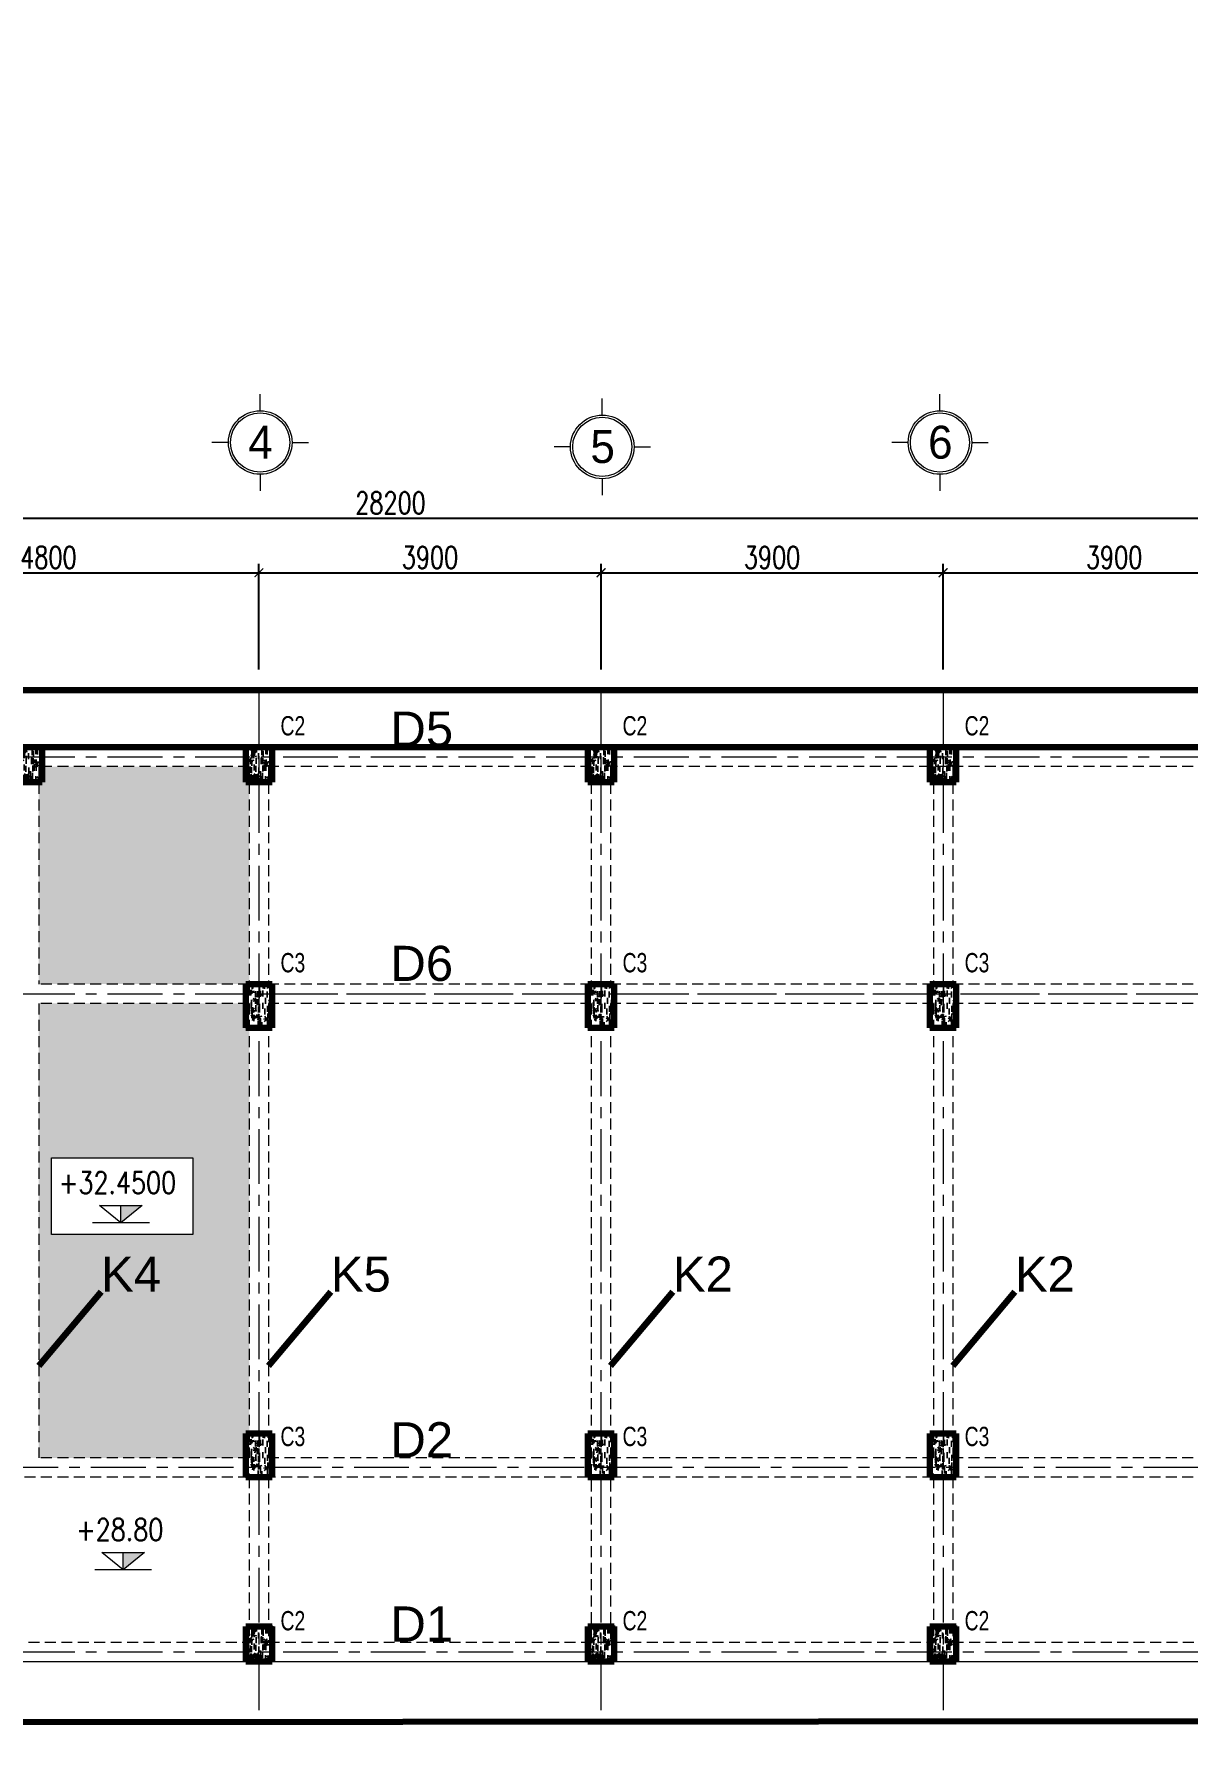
# Model space of a CAD drawing. Header units: millimetres. Extents: x 0 to 8478784, y 0 to 684185.
# Drawn here: x 3900655 to 3913802, y 583626 to 602969 of the extents above; entities that cross this region are included whole.
import ezdxf
from ezdxf.enums import TextEntityAlignment as Align

# ---------------------------------------------------------------- set-up
doc = ezdxf.new("R2010")
doc.units = ezdxf.units.MM
doc.header["$LTSCALE"] = 5000
doc.header["$MEASUREMENT"] = 0
doc.header["$PDMODE"] = 1
doc.header["$PDSIZE"] = -2
doc.linetypes.add('CENTER', pattern=[2, 1.25, -0.25, 0.25, -0.25])
doc.linetypes.add('HIDDEN', pattern=[0.375, 0.25, -0.125])
for name, color, linetype, lineweight in [('00-XM.Dim', 8, 'Continuous', 15), ('00-XMT.Axes', 22, 'CENTER', 15), ('00-XMT.Text', 4, 'Continuous', 20), ('01-XMT.Columns', 2, 'Continuous', 25), ('01-XMT.Columns-Text', 7, 'Continuous', 20), ('02-XMT.Beams', 94, 'Continuous', 25), ('02-XMT.Beams-Text', 7, 'Continuous', 20), ('KICHTHUOC', 8, 'Continuous', 15), ('net thay', 7, 'Continuous', 15)]:
    doc.layers.add(name, color=color, linetype=linetype, lineweight=lineweight)
doc.layers.add('00-XMT.Hatch', color=251, linetype='Continuous')
doc.layers.add('TEXT', color=102, linetype='Continuous')
doc.styles.add('S1', font='VHARIAL.TTF', dxfattribs={"height": 200})
doc.styles.add('T1', font='Vnsimli.shx', dxfattribs={"width": 0.8})
doc.styles.add('VnAvantH', font='VHAVAN.TTF')
doc.styles.add('vnsimli 0.7', font='vnsimli.shx', dxfattribs={"width": 0.75})
doc.dimstyles.new('XMT 1-1-100', dxfattribs={"dimscale": 100, "dimtxt": 2.5, "dimasz": 1, "dimexe": 1, "dimexo": 0, "dimgap": 0.5, "dimtad": 1, "dimdec": 0, "dimzin": 0, "dimdsep": 46, "dimtxsty": 'vnsimli 0.7', "dimblk": 'ARCHTICK', "dimcen": 1.5, "dimdle": 1, "dimclrd": 8, "dimclre": 8, "dimclrt": 116, "dimadec": 0, "dimazin": 0, "dimtfac": 1, "dimtdec": 0, "dimtofl": 0, "dimtmove": 0, "dimatfit": 3, "dimfxl": 0.18, "dimtolj": 1, "dimtzin": 0, "dimarcsym": 0})
pattern_1 = [(50, (1542640.01, 319792.155), (107.5890274, -9.4128202), [11.25, -123.75]), (355, (1542640.01, 319792.16), (-20.8127, 112.82882), [9, -99]), (100.4514, (1542648.97, 319791.37), (86.7764073, 103.4159313), [9.5610285, -105.171317]), (46.1842, (1542640, 319822.16), (160.086157, -24.827852), [16.875, -185.625]), (96.6356, (1542653.35, 319820.09), (140.199406, 146.117681), [14.341543, -157.75695]), (351.1842, (1542640, 319822.16), (140.199292, 146.11779), [13.5, -148.5]), (21, (1542655.01, 319814.655), (89.5360578, -60.3928336), [11.25, -123.75]), (326, (1542655.01, 319814.66), (36.4973, 108.772507), [9, -99]), (71.4514, (1542662.47, 319809.62), (126.0333943, 48.3795745), [9.5610285, -105.171317]), (37.5, (1542640.007, 319792.155), (1.8239783, 49.9340781), [0, -97.8, 0, -100.5, 0, -99.375]), (7.5, (1542640.007, 319792.155), (39.4604306, 59.1617568), [0, -57.3, 0, -95.55, 0, -37.875]), (327.5, (1542606.557, 319792.155), (80.0733654, -3.38323076), [0, -37.5, 0, -117, 0, -155.25]), (317.5, (1542591.56, 319792.155), (87.4779254, 15.0157473), [0, -48.75, 0, -77.7, 0, -110.25])]

# ---------------------------------------------------------------- blocks, each defined once
blk = doc.blocks.new('CAODO1')
at = {"layer": 'KICHTHUOC'}
blk.add_hatch(color=256, dxfattribs=at).paths.add_polyline_path([(0, 200), (0, 0), (243, 200)])
for p, q in [((0, 0), (0, 200)), ((324, 0), (-324, 0))]:
    blk.add_line(p, q, dxfattribs=at)
blk.add_lwpolyline([(-243, 200), (243, 200), (0, 0), (0, 0)], close=True, dxfattribs=at)
at = {"layer": 'TEXT', "style": 'T1', "width": 0.8}
blk.add_attdef('-3,00', text='', height=250, dxfattribs=at).set_placement((-39, 460), align=Align.MIDDLE_CENTER)
blk = doc.blocks.new('_ArchTick')
at = {"color": 0, "linetype": 'ByBlock', "const_width": 0.15}
blk.add_lwpolyline([(-0.5, -0.5), (0.5, 0.5)], dxfattribs=at)
blk = doc.blocks.new('*D191')
at = {"layer": '00-XM.Dim', "color": 8, "linetype": 'Continuous', "lineweight": -2, "transparency": 16777216}
for p, q in [((3898320, 596828), (3903320, 596828)), ((3898420, 595726), (3898420, 596928)), ((3903220, 595726), (3903220, 596928))]:
    blk.add_line(p, q, dxfattribs=at)
at = {"layer": 'Defpoints', "color": 0, "linetype": 'Continuous', "lineweight": 100, "transparency": 16777216}
for p in [(3903220, 596828), (3898420, 595726), (3903220, 595726)]:
    blk.add_point(p, dxfattribs=at)
at = {"layer": '00-XM.Dim', "color": 8, "linetype": 'Continuous', "lineweight": -2, "transparency": 16777216, "xscale": 100, "yscale": 100, "zscale": 100, "rotation": 180}
blk.add_blockref('_ArchTick', (3898420, 596828), dxfattribs=at)
at = {"layer": '00-XM.Dim', "color": 8, "linetype": 'Continuous', "lineweight": -2, "transparency": 16777216, "xscale": 100, "yscale": 100, "zscale": 100}
blk.add_blockref('_ArchTick', (3903220, 596828), dxfattribs=at)
at = {"layer": '00-XM.Dim', "color": 116, "linetype": 'Continuous', "lineweight": 15, "transparency": 16777216, "insert": (3900820, 597003), "char_height": 250, "attachment_point": 5, "style": 'vnsimli 0.7'}
blk.add_mtext('\\A1;4800', dxfattribs=at)
blk = doc.blocks.new('*D192')
at = {"layer": '00-XM.Dim', "color": 8, "linetype": 'Continuous', "lineweight": -2, "transparency": 16777216}
for p, q in [((3903120, 596828), (3907220, 596828)), ((3903220, 595726), (3903220, 596928)), ((3907120, 595726), (3907120, 596928))]:
    blk.add_line(p, q, dxfattribs=at)
at = {"layer": 'Defpoints', "color": 0, "linetype": 'Continuous', "lineweight": 100, "transparency": 16777216}
for p in [(3907120, 596828), (3903220, 595726), (3907120, 595726)]:
    blk.add_point(p, dxfattribs=at)
at = {"layer": '00-XM.Dim', "color": 8, "linetype": 'Continuous', "lineweight": -2, "transparency": 16777216, "xscale": 100, "yscale": 100, "zscale": 100, "rotation": 180}
blk.add_blockref('_ArchTick', (3903220, 596828), dxfattribs=at)
at = {"layer": '00-XM.Dim', "color": 8, "linetype": 'Continuous', "lineweight": -2, "transparency": 16777216, "xscale": 100, "yscale": 100, "zscale": 100}
blk.add_blockref('_ArchTick', (3907120, 596828), dxfattribs=at)
at = {"layer": '00-XM.Dim', "color": 116, "linetype": 'Continuous', "lineweight": 15, "transparency": 16777216, "insert": (3905170, 597003), "char_height": 250, "attachment_point": 5, "style": 'vnsimli 0.7'}
blk.add_mtext('\\A1;3900', dxfattribs=at)
blk = doc.blocks.new('*D193')
at = {"layer": '00-XM.Dim', "color": 8, "linetype": 'Continuous', "lineweight": -2, "transparency": 16777216}
for p, q in [((3907020, 596828), (3911120, 596828)), ((3907120, 595726), (3907120, 596928)), ((3911020, 595726), (3911020, 596928))]:
    blk.add_line(p, q, dxfattribs=at)
at = {"layer": 'Defpoints', "color": 0, "linetype": 'Continuous', "lineweight": 100, "transparency": 16777216}
for p in [(3911020, 596828), (3907120, 595726), (3911020, 595726)]:
    blk.add_point(p, dxfattribs=at)
at = {"layer": '00-XM.Dim', "color": 8, "linetype": 'Continuous', "lineweight": -2, "transparency": 16777216, "xscale": 100, "yscale": 100, "zscale": 100, "rotation": 180}
blk.add_blockref('_ArchTick', (3907120, 596828), dxfattribs=at)
at = {"layer": '00-XM.Dim', "color": 8, "linetype": 'Continuous', "lineweight": -2, "transparency": 16777216, "xscale": 100, "yscale": 100, "zscale": 100}
blk.add_blockref('_ArchTick', (3911020, 596828), dxfattribs=at)
at = {"layer": '00-XM.Dim', "color": 116, "linetype": 'Continuous', "lineweight": 15, "transparency": 16777216, "insert": (3909070, 597003), "char_height": 250, "attachment_point": 5, "style": 'vnsimli 0.7'}
blk.add_mtext('\\A1;3900', dxfattribs=at)
blk = doc.blocks.new('*D194')
at = {"layer": '00-XM.Dim', "color": 8, "linetype": 'Continuous', "lineweight": -2, "transparency": 16777216}
for p, q in [((3910920, 596828), (3915020, 596828)), ((3911020, 595726), (3911020, 596928)), ((3914920, 595726), (3914920, 596928))]:
    blk.add_line(p, q, dxfattribs=at)
at = {"layer": 'Defpoints', "color": 0, "linetype": 'Continuous', "lineweight": 100, "transparency": 16777216}
for p in [(3914920, 596828), (3911020, 595726), (3914920, 595726)]:
    blk.add_point(p, dxfattribs=at)
at = {"layer": '00-XM.Dim', "color": 8, "linetype": 'Continuous', "lineweight": -2, "transparency": 16777216, "xscale": 100, "yscale": 100, "zscale": 100, "rotation": 180}
blk.add_blockref('_ArchTick', (3911020, 596828), dxfattribs=at)
at = {"layer": '00-XM.Dim', "color": 8, "linetype": 'Continuous', "lineweight": -2, "transparency": 16777216, "xscale": 100, "yscale": 100, "zscale": 100}
blk.add_blockref('_ArchTick', (3914920, 596828), dxfattribs=at)
at = {"layer": '00-XM.Dim', "color": 116, "linetype": 'Continuous', "lineweight": 15, "transparency": 16777216, "insert": (3912970, 597003), "char_height": 250, "attachment_point": 5, "style": 'vnsimli 0.7'}
blk.add_mtext('\\A1;3900', dxfattribs=at)
blk = doc.blocks.new('00-XMT-Axis symbol')
at = {"layer": '00-XMT.Axes', "linetype": 'Continuous'}
for p, q in [((0, 2.9), (0, 4.4)), ((-2.9, 0), (-4.4, 0)), ((2.9, 0), (4.4, 0)), ((0, -2.9), (0, -4.4))]:
    blk.add_line(p, q, dxfattribs=at)
blk.add_circle((0, 0), 2.9, dxfattribs=at)
at = {"layer": '00-XMT.Axes', "color": 7, "linetype": 'Continuous'}
blk.add_circle((0, 0), 2.7, dxfattribs=at)
at = {"layer": '00-XMT.Text', "color": 7, "style": 'VnAvantH'}
blk.add_attdef('00', text='', height=3, dxfattribs=at).set_placement((0.03, -1.47), align=Align.CENTER)
blk = doc.blocks.new('*D203')
at = {"layer": '02-XMT.Beams', "color": 8, "lineweight": -2, "transparency": 16777216}
for p, q in [((3890620, 594840), (3890620, 597549)), ((3918820, 594840), (3918820, 597549)), ((3890520, 597449), (3918920, 597449))]:
    blk.add_line(p, q, dxfattribs=at)
at = {"layer": 'Defpoints', "color": 0, "lineweight": 100, "transparency": 16777216}
for p in [(3918820, 597449), (3890620, 594840), (3918820, 594840)]:
    blk.add_point(p, dxfattribs=at)
at = {"layer": '02-XMT.Beams', "color": 8, "lineweight": -2, "transparency": 16777216, "xscale": 100, "yscale": 100, "zscale": 100, "rotation": 180}
blk.add_blockref('_ArchTick', (3890620, 597449), dxfattribs=at)
at = {"layer": '02-XMT.Beams', "color": 8, "lineweight": -2, "transparency": 16777216, "xscale": 100, "yscale": 100, "zscale": 100}
blk.add_blockref('_ArchTick', (3918820, 597449), dxfattribs=at)
at = {"layer": '02-XMT.Beams', "color": 116, "lineweight": 100, "transparency": 16777216, "insert": (3904720, 597624), "char_height": 250, "attachment_point": 5, "style": 'vnsimli 0.7'}
blk.add_mtext('\\A1;28200', dxfattribs=at)
blk = doc.blocks.new('*D204')
at = {"layer": '02-XMT.Beams', "color": 8, "lineweight": -2, "transparency": 16777216}
for p, q in [((3890620, 584420), (3890620, 581744)), ((3918820, 584420), (3918820, 581744)), ((3890520, 581844), (3918920, 581844))]:
    blk.add_line(p, q, dxfattribs=at)
at = {"layer": 'Defpoints', "color": 0, "lineweight": 100, "transparency": 16777216}
for p in [(3890620, 584420), (3918820, 584420), (3918820, 581844)]:
    blk.add_point(p, dxfattribs=at)
at = {"layer": '02-XMT.Beams', "color": 8, "lineweight": -2, "transparency": 16777216, "xscale": 100, "yscale": 100, "zscale": 100, "rotation": 180}
blk.add_blockref('_ArchTick', (3890620, 581844), dxfattribs=at)
at = {"layer": '02-XMT.Beams', "color": 8, "lineweight": -2, "transparency": 16777216, "xscale": 100, "yscale": 100, "zscale": 100}
blk.add_blockref('_ArchTick', (3918820, 581844), dxfattribs=at)
at = {"layer": '02-XMT.Beams', "color": 116, "lineweight": 100, "transparency": 16777216, "insert": (3904720, 582019), "char_height": 250, "attachment_point": 5, "style": 'vnsimli 0.7'}
blk.add_mtext('\\A1;28200', dxfattribs=at)

msp = doc.modelspace()

# ---------------------------------------------------------------- hatches: boundary and pattern name
at = {"layer": '00-XMT.Hatch', "linetype": 'Continuous', "lineweight": 15, "ltscale": 30}
h = msp.add_hatch(dxfattribs=at)
h.set_pattern_fill('AR-CONC', color=256, scale=15, style=0)
h.set_pattern_definition(pattern_1)
h.paths.add_polyline_path([(3903109.5, 594619.5), (3900709.5, 594619.5), (3900709.5, 592139.5), (3903109.5, 592139.5)])
h = msp.add_hatch(dxfattribs=at)
h.set_pattern_fill('AR-CONC', color=256, scale=15, style=0)
h.set_pattern_definition(pattern_1)
h.paths.add_polyline_path([(3900709.5, 591919.5), (3900709.5, 586739.5), (3903109.5, 586739.5), (3903109.5, 587019.5), (3903109.5, 591919.5)])
h.paths.add_polyline_path([(3902466, 590159.2), (3900853, 590159.2), (3900853, 589284.7), (3902466, 589284.7)], flags=0)
at = {"layer": '01-XMT.Columns', "lineweight": 100}
h = msp.add_hatch(dxfattribs=at)
h.set_pattern_fill('AR-CONC', color=256, scale=25, style=0)
h.set_pattern_definition([(50, (12692.5, -30764.5), (179.3150457, -15.688034), [18.75, -206.25]), (355, (12692.5, -30764.5), (-34.687833, 188.048033), [15, -165]), (100.4514, (12707.45, -30765.8), (144.6273454, 172.3598855), [15.9350475, -175.285528]), (46.1842, (12692.5, -30714.5), (266.810262, -41.379754), [28.125, -309.375]), (96.6356, (12714.74, -30717.94), (233.665676, 243.529468), [23.902572, -262.92825]), (351.1842, (12692.5, -30714.5), (233.665486, 243.52965), [22.5, -247.5]), (21, (12717.5, -30727), (149.226763, -100.6547227), [18.75, -206.25]), (326, (12717.5, -30727), (60.828833, 181.287511), [15, -165]), (71.4514, (12729.94, -30735.38), (210.055657, 80.632624), [15.9350475, -175.285528]), (37.5, (12692.507, -30764.496), (3.0399638, 83.2234635), [0, -163, 0, -167.5, 0, -165.625]), (7.5, (12692.51, -30764.5), (65.7673844, 98.602928), [0, -95.5, 0, -159.25, 0, -63.125]), (327.5, (12636.757, -30764.496), (133.455609, -5.6387179), [0, -62.5, 0, -195, 0, -258.75]), (317.5, (12611.76, -30764.5), (145.7965423, 25.0262456), [0, -81.25, 0, -129.5, 0, -183.75])])
h.paths.add_polyline_path([(3900749.5, 594839.5), (3900449.5, 594839.5), (3900449.5, 594439.5), (3900749.5, 594439.5)])
h = msp.add_hatch(dxfattribs=at)
h.set_pattern_fill('AR-CONC', color=256, scale=25, style=0)
h.set_pattern_definition([(50, (15312.5, -30764.5), (179.3150457, -15.688034), [18.75, -206.25]), (355, (15312.5, -30764.5), (-34.687833, 188.048033), [15, -165]), (100.4514, (15327.45, -30765.8), (144.6273454, 172.3598855), [15.9350475, -175.285528]), (46.1842, (15312.5, -30714.5), (266.810262, -41.379754), [28.125, -309.375]), (96.6356, (15334.74, -30717.94), (233.665676, 243.529468), [23.902572, -262.92825]), (351.1842, (15312.5, -30714.5), (233.665486, 243.52965), [22.5, -247.5]), (21, (15337.5, -30727), (149.226763, -100.6547227), [18.75, -206.25]), (326, (15337.5, -30727), (60.828833, 181.287511), [15, -165]), (71.4514, (15349.94, -30735.38), (210.055657, 80.632624), [15.9350475, -175.285528]), (37.5, (15312.507, -30764.496), (3.0399638, 83.2234635), [0, -163, 0, -167.5, 0, -165.625]), (7.5, (15312.51, -30764.5), (65.7673844, 98.602928), [0, -95.5, 0, -159.25, 0, -63.125]), (327.5, (15256.757, -30764.496), (133.455609, -5.6387179), [0, -62.5, 0, -195, 0, -258.75]), (317.5, (15231.76, -30764.5), (145.7965423, 25.0262456), [0, -81.25, 0, -129.5, 0, -183.75])])
h.paths.add_polyline_path([(3903369.5, 594839.5), (3903069.5, 594839.5), (3903069.5, 594439.5), (3903369.5, 594439.5)])
h = msp.add_hatch(dxfattribs=at)
h.set_pattern_fill('AR-CONC', color=256, scale=25, style=0)
h.set_pattern_definition([(50, (19212.5, -30764.5), (179.3150457, -15.688034), [18.75, -206.25]), (355, (19212.5, -30764.5), (-34.687833, 188.048033), [15, -165]), (100.4514, (19227.45, -30765.8), (144.6273454, 172.3598855), [15.9350475, -175.285528]), (46.1842, (19212.5, -30714.5), (266.810262, -41.379754), [28.125, -309.375]), (96.6356, (19234.74, -30717.94), (233.665676, 243.529468), [23.902572, -262.92825]), (351.1842, (19212.5, -30714.5), (233.665486, 243.52965), [22.5, -247.5]), (21, (19237.5, -30727), (149.226763, -100.6547227), [18.75, -206.25]), (326, (19237.5, -30727), (60.828833, 181.287511), [15, -165]), (71.4514, (19249.94, -30735.38), (210.055657, 80.632624), [15.9350475, -175.285528]), (37.5, (19212.507, -30764.496), (3.0399638, 83.2234635), [0, -163, 0, -167.5, 0, -165.625]), (7.5, (19212.51, -30764.5), (65.7673844, 98.602928), [0, -95.5, 0, -159.25, 0, -63.125]), (327.5, (19156.757, -30764.496), (133.455609, -5.6387179), [0, -62.5, 0, -195, 0, -258.75]), (317.5, (19131.76, -30764.5), (145.7965423, 25.0262456), [0, -81.25, 0, -129.5, 0, -183.75])])
h.paths.add_polyline_path([(3907269.5, 594839.5), (3906969.5, 594839.5), (3906969.5, 594439.5), (3907269.5, 594439.5)])
h = msp.add_hatch(dxfattribs=at)
h.set_pattern_fill('AR-CONC', color=256, scale=25, style=0)
h.set_pattern_definition([(50, (23112.5, -30764.5), (179.3150457, -15.688034), [18.75, -206.25]), (355, (23112.5, -30764.5), (-34.687833, 188.048033), [15, -165]), (100.4514, (23127.45, -30765.8), (144.6273454, 172.3598855), [15.9350475, -175.285528]), (46.1842, (23112.5, -30714.5), (266.810262, -41.379754), [28.125, -309.375]), (96.6356, (23134.74, -30717.94), (233.665676, 243.529468), [23.902572, -262.92825]), (351.1842, (23112.5, -30714.5), (233.665486, 243.52965), [22.5, -247.5]), (21, (23137.5, -30727), (149.226763, -100.6547227), [18.75, -206.25]), (326, (23137.5, -30727), (60.828833, 181.287511), [15, -165]), (71.4514, (23149.94, -30735.38), (210.055657, 80.632624), [15.9350475, -175.285528]), (37.5, (23112.507, -30764.496), (3.0399638, 83.2234635), [0, -163, 0, -167.5, 0, -165.625]), (7.5, (23112.51, -30764.5), (65.7673844, 98.602928), [0, -95.5, 0, -159.25, 0, -63.125]), (327.5, (23056.757, -30764.496), (133.455609, -5.6387179), [0, -62.5, 0, -195, 0, -258.75]), (317.5, (23031.76, -30764.5), (145.7965423, 25.0262456), [0, -81.25, 0, -129.5, 0, -183.75])])
h.paths.add_polyline_path([(3911169.5, 594839.5), (3910869.5, 594839.5), (3910869.5, 594439.5), (3911169.5, 594439.5)])
h = msp.add_hatch(dxfattribs=at)
h.set_pattern_fill('AR-CONC', color=256, scale=25, style=0)
h.set_pattern_definition([(50, (15012.5, -33464.5), (179.3150457, -15.688034), [18.75, -206.25]), (355, (15012.5, -33464.5), (-34.687833, 188.048033), [15, -165]), (100.4514, (15027.45, -33465.8), (144.6273454, 172.3598855), [15.9350475, -175.285528]), (46.1842, (15012.5, -33414.5), (266.810262, -41.379754), [28.125, -309.375]), (96.6356, (15034.74, -33417.94), (233.665676, 243.529468), [23.902572, -262.92825]), (351.1842, (15012.5, -33414.5), (233.665486, 243.52965), [22.5, -247.5]), (21, (15037.5, -33427), (149.226763, -100.6547227), [18.75, -206.25]), (326, (15037.5, -33427), (60.828833, 181.287511), [15, -165]), (71.4514, (15049.94, -33435.38), (210.055657, 80.632624), [15.9350475, -175.285528]), (37.5, (15012.507, -33464.496), (3.0399638, 83.2234635), [0, -163, 0, -167.5, 0, -165.625]), (7.5, (15012.51, -33464.5), (65.7673844, 98.602928), [0, -95.5, 0, -159.25, 0, -63.125]), (327.5, (14956.757, -33464.496), (133.455609, -5.6387179), [0, -62.5, 0, -195, 0, -258.75]), (317.5, (14931.76, -33464.5), (145.7965423, 25.0262456), [0, -81.25, 0, -129.5, 0, -183.75])])
h.paths.add_polyline_path([(3903069.5, 591639.5), (3903369.5, 591639.5), (3903369.5, 592139.5), (3903069.5, 592139.5)])
h = msp.add_hatch(dxfattribs=at)
h.set_pattern_fill('AR-CONC', color=256, scale=25, style=0)
h.set_pattern_definition([(50, (18912.5, -33464.5), (179.3150457, -15.688034), [18.75, -206.25]), (355, (18912.5, -33464.5), (-34.687833, 188.048033), [15, -165]), (100.4514, (18927.45, -33465.8), (144.6273454, 172.3598855), [15.9350475, -175.285528]), (46.1842, (18912.5, -33414.5), (266.810262, -41.379754), [28.125, -309.375]), (96.6356, (18934.74, -33417.94), (233.665676, 243.529468), [23.902572, -262.92825]), (351.1842, (18912.5, -33414.5), (233.665486, 243.52965), [22.5, -247.5]), (21, (18937.5, -33427), (149.226763, -100.6547227), [18.75, -206.25]), (326, (18937.5, -33427), (60.828833, 181.287511), [15, -165]), (71.4514, (18949.94, -33435.38), (210.055657, 80.632624), [15.9350475, -175.285528]), (37.5, (18912.507, -33464.496), (3.0399638, 83.2234635), [0, -163, 0, -167.5, 0, -165.625]), (7.5, (18912.51, -33464.5), (65.7673844, 98.602928), [0, -95.5, 0, -159.25, 0, -63.125]), (327.5, (18856.757, -33464.496), (133.455609, -5.6387179), [0, -62.5, 0, -195, 0, -258.75]), (317.5, (18831.76, -33464.5), (145.7965423, 25.0262456), [0, -81.25, 0, -129.5, 0, -183.75])])
h.paths.add_polyline_path([(3906969.5, 591639.5), (3907269.5, 591639.5), (3907269.5, 592139.5), (3906969.5, 592139.5)])
h = msp.add_hatch(dxfattribs=at)
h.set_pattern_fill('AR-CONC', color=256, scale=25, style=0)
h.set_pattern_definition([(50, (22812.5, -33464.5), (179.3150457, -15.688034), [18.75, -206.25]), (355, (22812.5, -33464.5), (-34.687833, 188.048033), [15, -165]), (100.4514, (22827.45, -33465.8), (144.6273454, 172.3598855), [15.9350475, -175.285528]), (46.1842, (22812.5, -33414.5), (266.810262, -41.379754), [28.125, -309.375]), (96.6356, (22834.74, -33417.94), (233.665676, 243.529468), [23.902572, -262.92825]), (351.1842, (22812.5, -33414.5), (233.665486, 243.52965), [22.5, -247.5]), (21, (22837.5, -33427), (149.226763, -100.6547227), [18.75, -206.25]), (326, (22837.5, -33427), (60.828833, 181.287511), [15, -165]), (71.4514, (22849.94, -33435.38), (210.055657, 80.632624), [15.9350475, -175.285528]), (37.5, (22812.507, -33464.496), (3.0399638, 83.2234635), [0, -163, 0, -167.5, 0, -165.625]), (7.5, (22812.51, -33464.5), (65.7673844, 98.602928), [0, -95.5, 0, -159.25, 0, -63.125]), (327.5, (22756.757, -33464.496), (133.455609, -5.6387179), [0, -62.5, 0, -195, 0, -258.75]), (317.5, (22731.76, -33464.5), (145.7965423, 25.0262456), [0, -81.25, 0, -129.5, 0, -183.75])])
h.paths.add_polyline_path([(3910869.5, 591639.5), (3911169.5, 591639.5), (3911169.5, 592139.5), (3910869.5, 592139.5)])
h = msp.add_hatch(dxfattribs=at)
h.set_pattern_fill('AR-CONC', color=256, scale=25, style=0)
h.set_pattern_definition([(50, (15012.5, -38584.5), (179.3150457, -15.688034), [18.75, -206.25]), (355, (15012.5, -38584.5), (-34.687833, 188.048033), [15, -165]), (100.4514, (15027.45, -38585.8), (144.6273454, 172.3598855), [15.9350475, -175.285528]), (46.1842, (15012.5, -38534.5), (266.810262, -41.379754), [28.125, -309.375]), (96.6356, (15034.74, -38537.94), (233.665676, 243.529468), [23.902572, -262.92825]), (351.1842, (15012.5, -38534.5), (233.665486, 243.52965), [22.5, -247.5]), (21, (15037.5, -38547), (149.226763, -100.6547227), [18.75, -206.25]), (326, (15037.5, -38547), (60.828833, 181.287511), [15, -165]), (71.4514, (15049.94, -38555.38), (210.055657, 80.632624), [15.9350475, -175.285528]), (37.5, (15012.507, -38584.496), (3.0399638, 83.2234635), [0, -163, 0, -167.5, 0, -165.625]), (7.5, (15012.51, -38584.5), (65.7673844, 98.602928), [0, -95.5, 0, -159.25, 0, -63.125]), (327.5, (14956.757, -38584.496), (133.455609, -5.6387179), [0, -62.5, 0, -195, 0, -258.75]), (317.5, (14931.76, -38584.5), (145.7965423, 25.0262456), [0, -81.25, 0, -129.5, 0, -183.75])])
h.paths.add_polyline_path([(3903069.5, 586519.5), (3903369.5, 586519.5), (3903369.5, 587019.5), (3903069.5, 587019.5)])
h = msp.add_hatch(dxfattribs=at)
h.set_pattern_fill('AR-CONC', color=256, scale=25, style=0)
h.set_pattern_definition([(50, (18912.5, -38584.5), (179.3150457, -15.688034), [18.75, -206.25]), (355, (18912.5, -38584.5), (-34.687833, 188.048033), [15, -165]), (100.4514, (18927.45, -38585.8), (144.6273454, 172.3598855), [15.9350475, -175.285528]), (46.1842, (18912.5, -38534.5), (266.810262, -41.379754), [28.125, -309.375]), (96.6356, (18934.74, -38537.94), (233.665676, 243.529468), [23.902572, -262.92825]), (351.1842, (18912.5, -38534.5), (233.665486, 243.52965), [22.5, -247.5]), (21, (18937.5, -38547), (149.226763, -100.6547227), [18.75, -206.25]), (326, (18937.5, -38547), (60.828833, 181.287511), [15, -165]), (71.4514, (18949.94, -38555.38), (210.055657, 80.632624), [15.9350475, -175.285528]), (37.5, (18912.507, -38584.496), (3.0399638, 83.2234635), [0, -163, 0, -167.5, 0, -165.625]), (7.5, (18912.51, -38584.5), (65.7673844, 98.602928), [0, -95.5, 0, -159.25, 0, -63.125]), (327.5, (18856.757, -38584.496), (133.455609, -5.6387179), [0, -62.5, 0, -195, 0, -258.75]), (317.5, (18831.76, -38584.5), (145.7965423, 25.0262456), [0, -81.25, 0, -129.5, 0, -183.75])])
h.paths.add_polyline_path([(3906969.5, 586519.5), (3907269.5, 586519.5), (3907269.5, 587019.5), (3906969.5, 587019.5)])
h = msp.add_hatch(dxfattribs=at)
h.set_pattern_fill('AR-CONC', color=256, scale=25, style=0)
h.set_pattern_definition([(50, (22812.5, -38584.5), (179.3150457, -15.688034), [18.75, -206.25]), (355, (22812.5, -38584.5), (-34.687833, 188.048033), [15, -165]), (100.4514, (22827.45, -38585.8), (144.6273454, 172.3598855), [15.9350475, -175.285528]), (46.1842, (22812.5, -38534.5), (266.810262, -41.379754), [28.125, -309.375]), (96.6356, (22834.74, -38537.94), (233.665676, 243.529468), [23.902572, -262.92825]), (351.1842, (22812.5, -38534.5), (233.665486, 243.52965), [22.5, -247.5]), (21, (22837.5, -38547), (149.226763, -100.6547227), [18.75, -206.25]), (326, (22837.5, -38547), (60.828833, 181.287511), [15, -165]), (71.4514, (22849.94, -38555.38), (210.055657, 80.632624), [15.9350475, -175.285528]), (37.5, (22812.507, -38584.496), (3.0399638, 83.2234635), [0, -163, 0, -167.5, 0, -165.625]), (7.5, (22812.51, -38584.5), (65.7673844, 98.602928), [0, -95.5, 0, -159.25, 0, -63.125]), (327.5, (22756.757, -38584.496), (133.455609, -5.6387179), [0, -62.5, 0, -195, 0, -258.75]), (317.5, (22731.76, -38584.5), (145.7965423, 25.0262456), [0, -81.25, 0, -129.5, 0, -183.75])])
h.paths.add_polyline_path([(3910869.5, 586519.5), (3911169.5, 586519.5), (3911169.5, 587019.5), (3910869.5, 587019.5)])
h = msp.add_hatch(dxfattribs=at)
h.set_pattern_fill('AR-CONC', color=256, scale=25, style=0)
h.set_pattern_definition([(50, (15312.5, -40784.5), (179.3150457, -15.688034), [18.75, -206.25]), (355, (15312.5, -40784.5), (-34.687833, 188.048033), [15, -165]), (100.4514, (15327.45, -40785.8), (144.6273454, 172.3598855), [15.9350475, -175.285528]), (46.1842, (15312.5, -40734.5), (266.810262, -41.379754), [28.125, -309.375]), (96.6356, (15334.74, -40737.94), (233.665676, 243.529468), [23.902572, -262.92825]), (351.1842, (15312.5, -40734.5), (233.665486, 243.52965), [22.5, -247.5]), (21, (15337.5, -40747), (149.226763, -100.6547227), [18.75, -206.25]), (326, (15337.5, -40747), (60.828833, 181.287511), [15, -165]), (71.4514, (15349.94, -40755.38), (210.055657, 80.632624), [15.9350475, -175.285528]), (37.5, (15312.507, -40784.496), (3.0399638, 83.2234635), [0, -163, 0, -167.5, 0, -165.625]), (7.5, (15312.51, -40784.5), (65.7673844, 98.602928), [0, -95.5, 0, -159.25, 0, -63.125]), (327.5, (15256.757, -40784.496), (133.455609, -5.6387179), [0, -62.5, 0, -195, 0, -258.75]), (317.5, (15231.76, -40784.5), (145.7965423, 25.0262456), [0, -81.25, 0, -129.5, 0, -183.75])])
h.paths.add_polyline_path([(3903369.5, 584819.5), (3903069.5, 584819.5), (3903069.5, 584419.5), (3903369.5, 584419.5)])
h = msp.add_hatch(dxfattribs=at)
h.set_pattern_fill('AR-CONC', color=256, scale=25, style=0)
h.set_pattern_definition([(50, (19212.5, -40784.5), (179.3150457, -15.688034), [18.75, -206.25]), (355, (19212.5, -40784.5), (-34.687833, 188.048033), [15, -165]), (100.4514, (19227.45, -40785.8), (144.6273454, 172.3598855), [15.9350475, -175.285528]), (46.1842, (19212.5, -40734.5), (266.810262, -41.379754), [28.125, -309.375]), (96.6356, (19234.74, -40737.94), (233.665676, 243.529468), [23.902572, -262.92825]), (351.1842, (19212.5, -40734.5), (233.665486, 243.52965), [22.5, -247.5]), (21, (19237.5, -40747), (149.226763, -100.6547227), [18.75, -206.25]), (326, (19237.5, -40747), (60.828833, 181.287511), [15, -165]), (71.4514, (19249.94, -40755.38), (210.055657, 80.632624), [15.9350475, -175.285528]), (37.5, (19212.507, -40784.496), (3.0399638, 83.2234635), [0, -163, 0, -167.5, 0, -165.625]), (7.5, (19212.51, -40784.5), (65.7673844, 98.602928), [0, -95.5, 0, -159.25, 0, -63.125]), (327.5, (19156.757, -40784.496), (133.455609, -5.6387179), [0, -62.5, 0, -195, 0, -258.75]), (317.5, (19131.76, -40784.5), (145.7965423, 25.0262456), [0, -81.25, 0, -129.5, 0, -183.75])])
h.paths.add_polyline_path([(3907269.5, 584819.5), (3906969.5, 584819.5), (3906969.5, 584419.5), (3907269.5, 584419.5)])
h = msp.add_hatch(dxfattribs=at)
h.set_pattern_fill('AR-CONC', color=256, scale=25, style=0)
h.set_pattern_definition([(50, (23112.5, -40784.5), (179.3150457, -15.688034), [18.75, -206.25]), (355, (23112.5, -40784.5), (-34.687833, 188.048033), [15, -165]), (100.4514, (23127.45, -40785.8), (144.6273454, 172.3598855), [15.9350475, -175.285528]), (46.1842, (23112.5, -40734.5), (266.810262, -41.379754), [28.125, -309.375]), (96.6356, (23134.74, -40737.94), (233.665676, 243.529468), [23.902572, -262.92825]), (351.1842, (23112.5, -40734.5), (233.665486, 243.52965), [22.5, -247.5]), (21, (23137.5, -40747), (149.226763, -100.6547227), [18.75, -206.25]), (326, (23137.5, -40747), (60.828833, 181.287511), [15, -165]), (71.4514, (23149.94, -40755.38), (210.055657, 80.632624), [15.9350475, -175.285528]), (37.5, (23112.507, -40784.496), (3.0399638, 83.2234635), [0, -163, 0, -167.5, 0, -165.625]), (7.5, (23112.51, -40784.5), (65.7673844, 98.602928), [0, -95.5, 0, -159.25, 0, -63.125]), (327.5, (23056.757, -40784.496), (133.455609, -5.6387179), [0, -62.5, 0, -195, 0, -258.75]), (317.5, (23031.76, -40784.5), (145.7965423, 25.0262456), [0, -81.25, 0, -129.5, 0, -183.75])])
h.paths.add_polyline_path([(3911169.5, 584819.5), (3910869.5, 584819.5), (3910869.5, 584419.5), (3911169.5, 584419.5)])

# ---------------------------------------------------------------- linework, layer by layer
at = {"layer": '00-XMT.Axes', "color": 8, "linetype": 'CENTER', "lineweight": 15, "ltscale": 0.1}
for p, q in [((3903219.5, 595488.1), (3903219.5, 583744.4)), ((3907119.5, 595488.1), (3907119.5, 583744.4)), ((3911019.5, 595488.1), (3911019.5, 583744.4)), ((3890494.5, 594729.5), (3918944.5, 594729.5)), ((3890494.5, 594729.5), (3918944.5, 594729.5)), ((3890494.5, 594729.5), (3918929.5, 594729.5)), ((3890494.5, 592029.5), (3918929.5, 592029.5)), ((3903219.5, 592029.5), (3918944.5, 592029.5)), ((3918929.5, 586629.5), (3890494.5, 586629.5)), ((3890494.5, 584529.5), (3918929.5, 584529.5)), ((3890494.5, 584529.5), (3918929.5, 584529.5))]:
    msp.add_line(p, q, dxfattribs=at)
at = {"layer": '01-XMT.Columns', "lineweight": 100}
for p, q in [((3900449.5, 594839.5), (3900749.5, 594839.5)), ((3900749.5, 594839.5), (3900749.5, 594439.5)), ((3903069.5, 594839.5), (3903369.5, 594839.5)), ((3903069.5, 594439.5), (3903069.5, 594839.5)), ((3903369.5, 594839.5), (3903369.5, 594439.5)), ((3906969.5, 594839.5), (3907269.5, 594839.5)), ((3906969.5, 594439.5), (3906969.5, 594839.5)), ((3907269.5, 594839.5), (3907269.5, 594439.5)), ((3910869.5, 594839.5), (3911169.5, 594839.5)), ((3910869.5, 594439.5), (3910869.5, 594839.5)), ((3911169.5, 594839.5), (3911169.5, 594439.5)), ((3900749.5, 594439.5), (3900449.5, 594439.5)), ((3903369.5, 594439.5), (3903069.5, 594439.5)), ((3907269.5, 594439.5), (3906969.5, 594439.5)), ((3911169.5, 594439.5), (3910869.5, 594439.5)), ((3903069.5, 592139.5), (3903369.5, 592139.5)), ((3903069.5, 591639.5), (3903069.5, 592139.5)), ((3903369.5, 592139.5), (3903369.5, 591639.5)), ((3906969.5, 592139.5), (3907269.5, 592139.5)), ((3906969.5, 591639.5), (3906969.5, 592139.5)), ((3907269.5, 592139.5), (3907269.5, 591639.5)), ((3910869.5, 592139.5), (3911169.5, 592139.5)), ((3910869.5, 591639.5), (3910869.5, 592139.5)), ((3911169.5, 592139.5), (3911169.5, 591639.5)), ((3903369.5, 591639.5), (3903069.5, 591639.5)), ((3907269.5, 591639.5), (3906969.5, 591639.5)), ((3911169.5, 591639.5), (3910869.5, 591639.5)), ((3903069.5, 587019.5), (3903369.5, 587019.5)), ((3903069.5, 586519.5), (3903069.5, 587019.5)), ((3903369.5, 587019.5), (3903369.5, 586519.5)), ((3906969.5, 587019.5), (3907269.5, 587019.5)), ((3906969.5, 586519.5), (3906969.5, 587019.5)), ((3907269.5, 587019.5), (3907269.5, 586519.5)), ((3910869.5, 587019.5), (3911169.5, 587019.5)), ((3910869.5, 586519.5), (3910869.5, 587019.5)), ((3911169.5, 587019.5), (3911169.5, 586519.5)), ((3903369.5, 586519.5), (3903069.5, 586519.5)), ((3907269.5, 586519.5), (3906969.5, 586519.5)), ((3911169.5, 586519.5), (3910869.5, 586519.5)), ((3903069.5, 584819.5), (3903369.5, 584819.5)), ((3903069.5, 584419.5), (3903069.5, 584819.5)), ((3903369.5, 584819.5), (3903369.5, 584419.5)), ((3906969.5, 584819.5), (3907269.5, 584819.5)), ((3906969.5, 584419.5), (3906969.5, 584819.5)), ((3907269.5, 584819.5), (3907269.5, 584419.5)), ((3910869.5, 584819.5), (3911169.5, 584819.5)), ((3910869.5, 584419.5), (3910869.5, 584819.5)), ((3911169.5, 584819.5), (3911169.5, 584419.5)), ((3903369.5, 584419.5), (3903069.5, 584419.5)), ((3907269.5, 584419.5), (3906969.5, 584419.5)), ((3911169.5, 584419.5), (3910869.5, 584419.5))]:
    msp.add_line(p, q, dxfattribs=at)
at = {"layer": '02-XMT.Beams', "lineweight": 100}
for p, q in [((3918819.5, 595488.1), (3889019.5, 595488.1)), ((3890769.5, 594839.5), (3918669.5, 594839.5)), ((3889019.5, 583719.5), (3918819.5, 583744.4))]:
    msp.add_line(p, q, dxfattribs=at)
at = {"layer": '02-XMT.Beams', "linetype": 'HIDDEN', "lineweight": 15, "ltscale": 0.1}
for p, q in [((3918929.5, 594839.5), (3890509.5, 594839.5)), ((3903109.5, 594619.5), (3900709.5, 594619.5)), ((3900709.5, 594619.5), (3900709.5, 592139.5)), ((3903109.5, 594619.5), (3903109.5, 592139.5)), ((3903329.5, 594619.5), (3903329.5, 592139.5)), ((3907009.5, 594619.5), (3903329.5, 594619.5)), ((3907009.5, 594619.5), (3907009.5, 592139.5)), ((3907229.5, 594619.5), (3907229.5, 592139.5)), ((3914809.5, 594619.5), (3907229.5, 594619.5)), ((3910909.5, 594619.5), (3910909.5, 592139.5)), ((3911129.5, 594619.5), (3911129.5, 592139.5)), ((3903109.5, 592139.5), (3900709.5, 592139.5)), ((3907009.5, 592139.5), (3903329.5, 592139.5)), ((3910909.5, 592139.5), (3907229.5, 592139.5)), ((3914809.5, 592139.5), (3911129.5, 592139.5)), ((3900709.5, 591919.5), (3900709.5, 586739.5)), ((3903109.5, 591919.5), (3900709.5, 591919.5)), ((3903109.5, 591919.5), (3903109.5, 586739.5)), ((3903329.5, 591919.5), (3903329.5, 586739.5)), ((3907009.5, 591919.5), (3903329.5, 591919.5)), ((3907009.5, 591919.5), (3907009.5, 584639.5)), ((3907229.5, 591919.5), (3907229.5, 584639.5)), ((3910909.5, 591919.5), (3907229.5, 591919.5)), ((3910909.5, 591919.5), (3910909.5, 586739.5)), ((3911129.5, 591919.5), (3911129.5, 586739.5)), ((3914809.5, 591919.5), (3911129.5, 591919.5)), ((3903109.5, 586739.5), (3900709.5, 586739.5)), ((3907009.5, 586739.5), (3903329.5, 586739.5)), ((3910909.5, 586739.5), (3907229.5, 586739.5)), ((3914809.5, 586739.5), (3911129.5, 586739.5)), ((3903109.5, 586519.5), (3898529.5, 586519.5)), ((3903109.5, 586519.5), (3903109.5, 584639.5)), ((3910909.5, 586519.5), (3903329.5, 586519.5)), ((3903329.5, 586519.5), (3903329.5, 584639.5)), ((3910909.5, 586519.5), (3910909.5, 584639.5)), ((3914809.5, 586519.5), (3911129.5, 586519.5)), ((3911129.5, 586519.5), (3911129.5, 584639.5)), ((3898529.5, 584639.5), (3903109.5, 584639.5)), ((3903329.5, 584639.5), (3910909.5, 584639.5)), ((3911129.5, 584639.5), (3914809.5, 584639.5))]:
    msp.add_line(p, q, dxfattribs=at)
at = {"layer": '02-XMT.Beams', "linetype": 'Continuous', "lineweight": 15, "ltscale": 0.1}
msp.add_line((3890494.5, 584419.5), (3918929.5, 584419.5), dxfattribs=at)
at = {"layer": '02-XMT.Beams', "linetype": 'Continuous', "lineweight": 15}
msp.add_lwpolyline([(3900853, 590159.2), (3902466, 590159.2), (3902466, 589284.7), (3900853, 589284.7)], close=True, dxfattribs=at)
at = {"layer": '02-XMT.Beams-Text', "lineweight": 100}
for p, q in [((3901419.6, 588632.3), (3900709.5, 587789.9)), ((3904039.6, 588632.3), (3903329.5, 587789.9)), ((3907939.6, 588632.3), (3907229.5, 587789.9)), ((3911839.6, 588632.3), (3911129.5, 587789.9))]:
    msp.add_line(p, q, dxfattribs=at)
at = {"layer": 'net thay', "linetype": 'CENTER', "lineweight": 15}
msp.add_circle((3911642, 421190.5), 262994, dxfattribs=at)

# ---------------------------------------------------------------- block references
at = {"layer": '00-XM.Dim', "linetype": 'CENTER', "lineweight": 15, "xscale": 125, "yscale": 125, "zscale": 125}
for p, values in [((3903234.5, 598312.7), {'00': '4'}), ((3907134.5, 598262.7), {'00': '5'}), ((3910984.5, 598312.7), {'00': '6'})]:
    msp.add_blockref('00-XMT-Axis symbol', p, dxfattribs=at).add_auto_attribs(values)
at = {"layer": '02-XMT.Beams', "linetype": 'Continuous', "lineweight": 15}
ref = msp.add_blockref('CAODO1', (3901646.3, 589417.2), dxfattribs=at)
ref.add_attrib('-3,00', '+32.4500', dxfattribs={"layer": 'TEXT', "color": 4, "height": 250, "style": 'T1', "width": 0.8}).set_placement((3901607.3, 589876.7), align=Align.MIDDLE_CENTER)
ref = msp.add_blockref('CAODO1', (3901672.1, 585462.7), dxfattribs=at)
ref.add_attrib('-3,00', '+28.80', dxfattribs={"layer": 'TEXT', "color": 4, "height": 250, "style": 'T1', "width": 0.8}).set_placement((3901633, 585922.2), align=Align.MIDDLE_CENTER)

# ---------------------------------------------------------------- texts
at = {"layer": '01-XMT.Columns-Text', "color": 2, "ltscale": 0.015, "style": 'VnAvantH', "width": 0.75}
for s, p in [('c2', (3903465.4, 594974)), ('c2', (3907365.4, 594974)), ('c2', (3911265.4, 594974)), ('c3', (3903465.4, 592274)), ('c3', (3907365.4, 592274)), ('c3', (3911265.4, 592274)), ('c3', (3903465.4, 586874)), ('c3', (3907365.4, 586874)), ('c3', (3911265.4, 586874)), ('c2', (3903465.4, 584774)), ('c2', (3907365.4, 584774)), ('c2', (3911265.4, 584774))]:
    msp.add_text(s, height=220, dxfattribs=at).set_placement(p)
at = {"layer": '02-XMT.Beams-Text', "lineweight": 100, "char_height": 400, "width": 1901, "attachment_point": 1, "style": 'S1'}
for s, insert in [('d5', (3904719.5, 595246.3)), ('d6', (3904719.5, 592576)), ('k4', (3901419.6, 589034.5)), ('k5', (3904039.6, 589034.5)), ('k2', (3907939.6, 589034.5)), ('k2', (3911839.6, 589034.5)), ('d2', (3904719.5, 587146.3)), ('d1', (3904719.5, 585046.3))]:
    msp.add_mtext(s, dxfattribs=dict(at, insert=insert))

# ---------------------------------------------------------------- dimensions: what is measured, and where the dimension line sits
at = {"layer": '00-XM.Dim', "linetype": 'Continuous', "lineweight": 15}
for base, p1, p2, picture, middle in [((3903219.5, 596827.7), (3898419.5, 595726.3), (3903219.5, 595726.3), '*D191', (3900819.5, 597002.7)), ((3907119.5, 596827.7), (3903219.5, 595726.3), (3907119.5, 595726.3), '*D192', (3905169.5, 597002.7)), ((3911019.5, 596827.7), (3907119.5, 595726.3), (3911019.5, 595726.3), '*D193', (3909069.5, 597002.7)), ((3914919.5, 596827.7), (3911019.5, 595726.3), (3914919.5, 595726.3), '*D194', (3912969.5, 597002.7))]:
    dim = msp.add_linear_dim(base=base, p1=p1, p2=p2, dimstyle='XMT 1-1-100', dxfattribs=at)
    dim.commit()
    dim.dimension.update_dxf_attribs({"geometry": picture, "text_midpoint": middle})
at = {"layer": '02-XMT.Beams', "lineweight": 100}
for base, p1, p2, picture, middle in [((3918819.5, 597449.4), (3890619.5, 594839.5), (3918819.5, 594839.5), '*D203', (3904719.5, 597624.4)), ((3918819.5, 581843.9), (3890619.5, 584419.5), (3918819.5, 584419.5), '*D204', (3904719.5, 582018.9))]:
    dim = msp.add_linear_dim(base=base, p1=p1, p2=p2, dimstyle='XMT 1-1-100', dxfattribs=at)
    dim.commit()
    dim.dimension.update_dxf_attribs({"geometry": picture, "text_midpoint": middle})

doc.saveas('drawing.dxf')
